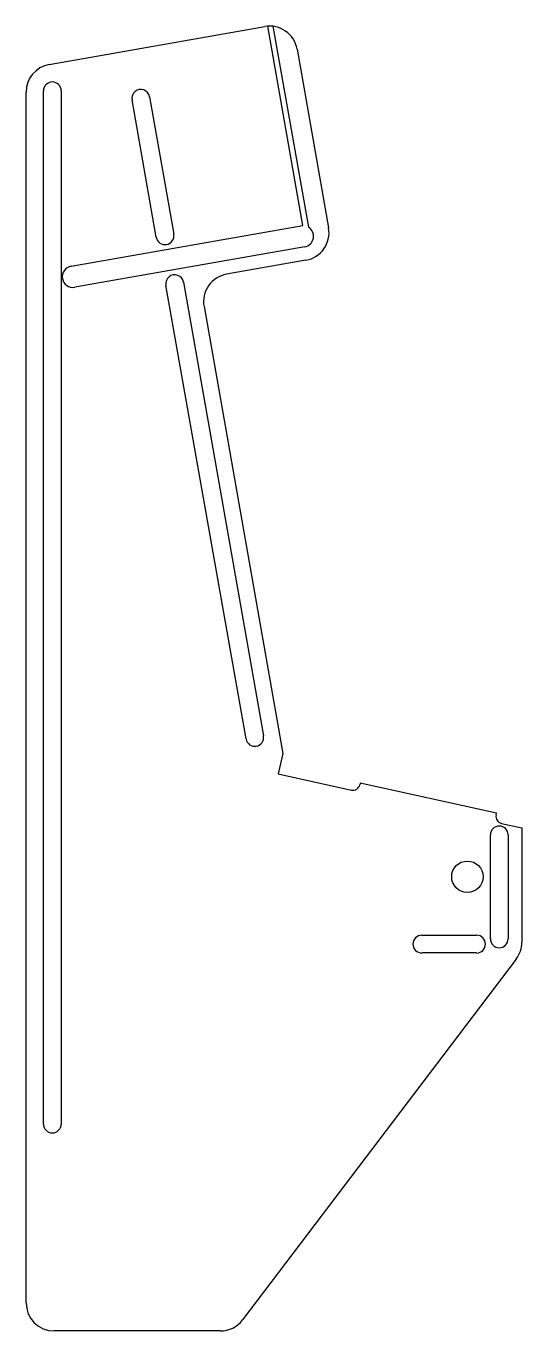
# Model space of a CAD drawing. Header units: inches. Extents: x -17.8 to 0, y -18 to 28.7.
import ezdxf

# ---------------------------------------------------------------- set-up
doc = ezdxf.new("R2010")
doc.units = ezdxf.units.IN
doc.header["$MEASUREMENT"] = 0

msp = doc.modelspace()

# ---------------------------------------------------------------- linework, layer by layer
at = {"color": 7, "linetype": 'Continuous', "lineweight": 25}
for p, q in [((-16.924, 27.338), (-9.208, 28.698)), ((-7.842, 21.574), (-9.101, 28.711)), ((-8.912, 28.706), (-7.644, 21.513)), ((-8.049, 27.887), (-6.92, 21.486)), ((-17.75, -17.016), (-17.75, 26.353)), ((-17.13, -10.606), (-17.13, 26.394)), ((-16.495, 26.394), (-16.495, -10.606)), ((-13.332, 26.183), (-12.464, 21.259)), ((-13.089, 21.149), (-13.958, 26.073)), ((-16.139, 20.111), (-7.842, 21.574)), ((-7.775, 20.809), (-16.006, 19.358)), ((-7.732, 20.328), (-10.57, 19.827)), ((-9.877, 3.184), (-12.742, 19.433)), ((-12.116, 19.544), (-9.251, 3.294)), ((-11.381, 18.669), (-8.559, 2.666)), ((-8.559, 2.666), (-8.721, 1.933)), ((-8.721, 1.933), (-6.102, 1.353)), ((-5.79, 1.604), (-5.804, 1.543)), ((-0.909, 0.522), (-5.79, 1.604)), ((-0.922, 0.461), (-0.909, 0.522)), ((-0.732, 0.162), (0, 0)), ((0, 0), (0, -4.095)), ((-1.127, -3.976), (-1.127, -0.251)), ((-0.492, -0.251), (-0.492, -3.976)), ((-3.583, -3.846), (-1.623, -3.846)), ((-1.623, -4.481), (-3.583, -4.481)), ((-0.203, -4.7), (-9.998, -17.62)), ((-10.795, -18.016), (-16.75, -18.016))]:
    msp.add_line(p, q, dxfattribs=at)
msp.add_circle((-1.952, -1.75), 0.562, dxfattribs=at)
for centre, radius, start, end in [((-9.034, 27.714), 1, 10.0011, 100.0011), ((-16.75, 26.353), 1, 100.0011, 180), ((-16.812, 26.394), 0.318, 0, 180), ((-13.645, 26.128), 0.318, 10, 190), ((-7.842, 21.186), 0.382, 280, 58.7955), ((-12.777, 21.204), 0.318, 190, 10), ((-7.905, 21.312), 1, 280.0011, 10.0011), ((-16.073, 19.735), 0.382, 100, 280), ((-12.429, 19.488), 0.318, 10, 190), ((-10.396, 18.842), 1, 100.0011, 190.0011), ((-9.564, 3.239), 0.318, 190, 10), ((-6.048, 1.597), 0.25, 257.5, 347.5), ((-0.81, -0.251), 0.317, 0, 180), ((-0.678, 0.406), 0.25, 167.5, 257.5), ((-3.583, -4.164), 0.318, 90, 270), ((-1.623, -4.164), 0.318, 270, 90), ((-0.81, -3.976), 0.317, 180, 0), ((-1, -4.095), 1, 322.8326, 0), ((-16.812, -10.606), 0.318, 180, 0), ((-16.75, -17.016), 1, 180, 270), ((-10.795, -17.016), 1, 270, 322.8326)]:
    msp.add_arc(centre, radius, start, end, dxfattribs=at)

doc.saveas('drawing.dxf')
